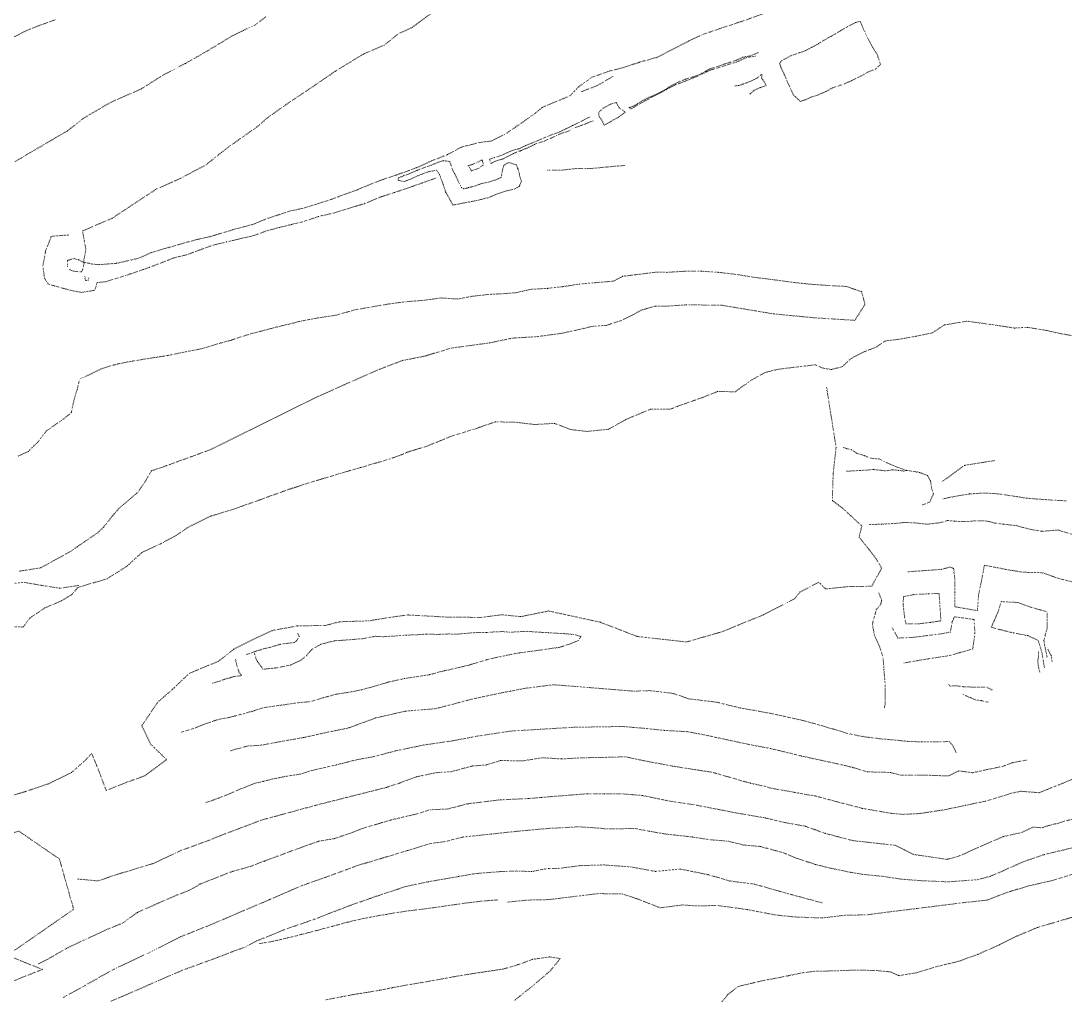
# Model space of a CAD drawing. Extents: x 682410 to 689460, y 7661803 to 7669124.
# Drawn here: x 685901.6 to 686228.9, y 7667440.4 to 7667746.3 of the extents above; entities that cross this region are included whole.
import ezdxf

# ---------------------------------------------------------------- set-up
doc = ezdxf.new("R2010")
doc.units = 0
doc.header["$MEASUREMENT"] = 0
doc.linetypes.add('DOT', pattern=[0.25, 0, -0.25])
doc.layers.add('02 TOE_Line', color=1, linetype='DOT', lineweight=20)

msp = doc.modelspace()

# ---------------------------------------------------------------- linework, layer by layer
at = {"layer": '02 TOE_Line'}
for points in [[(685898.63, 7667701.53, 4227.04), (685902.47, 7667703.79, 4227.18), (685906.32, 7667706.05, 4227.61), (685911.25, 7667708.94, 4228.65), (685916.18, 7667711.83, 4228.33), (685921.42, 7667715.91, 4229.22), (685925.5, 7667718.29, 4229.82), (685929.58, 7667720.68, 4230.02), (685934.5, 7667722.85, 4230.6), (685939.42, 7667725.03, 4230.72), (685942.95, 7667727.27, 4231.39), (685946.47, 7667729.5, 4231.35), (685953.21, 7667732.95, 4231.36), (685956.74, 7667734.98, 4231.92), (685960.27, 7667737.01, 4232.11), (685964.05, 7667739.3, 4232.42), (685967.83, 7667741.59, 4232.71), (685971.51, 7667743.36, 4233.02), (685975.19, 7667745.12, 4233.25), (685978.48, 7667747.65, 4233.94)], [(686029.93, 7667748.44, 4235.53), (686024.24, 7667744.22, 4234.87), (686019.87, 7667742.24, 4234.81), (686015.51, 7667738.69, 4234.05), (686008.95, 7667735.89, 4233.63), (686000.21, 7667730.57, 4233.13), (685993.73, 7667726.11, 4232.59), (685985.62, 7667720.69, 4231.4), (685979.12, 7667716.1, 4230.6), (685975.37, 7667712.89, 4230.29), (685966.49, 7667706.66, 4229.22), (685959.6, 7667701.17, 4228.77), (685951.39, 7667696.81, 4227.97), (685944.2, 7667693.67, 4226.81), (685937.33, 7667689.17, 4226.02), (685930.18, 7667684.42, 4224.82), (685920.9, 7667680.46, 4225.45), (685921.96, 7667674.6, 4222.67), (685921.21, 7667670.77, 4222.28), (685923.81, 7667670.08, 4222.08), (685925.91, 7667669.88, 4222.24), (685931.59, 7667670.31, 4221.52), (685938.51, 7667671.9, 4221.22), (685942.58, 7667673.73, 4220.96), (685950.88, 7667676.15, 4220.05), (685957.33, 7667677.91, 4219.59), (685960.82, 7667678.66, 4219.38), (685967.87, 7667680.8, 4218.33), (685974.07, 7667682.44, 4217.73), (685979.14, 7667684.45, 4217.4), (685985.78, 7667686.64, 4216.85), (685990.47, 7667687.67, 4216.44), (685997.51, 7667689.86, 4215.83), (686007.09, 7667693.39, 4214.99), (686013.57, 7667696.06, 4214.72), (686020.37, 7667698.37, 4214.15), (686025.66, 7667700.29, 4213.86), (686030.3, 7667702.4, 4213.83), (686035.3, 7667704.37, 4213.86), (686039.68, 7667706.73, 4213.34), (686045.28, 7667708.16, 4213.02), (686049.09, 7667708.64, 4212.92), (686053.89, 7667711.12, 4212.31), (686058.04, 7667713.97, 4212.25), (686062.77, 7667717.32, 4212.49), (686065, 7667719.18, 4212.83), (686073.67, 7667722.79, 4213.06), (686076.54, 7667725.73, 4213.78), (686080.54, 7667728.62, 4213.64), (686086.17, 7667730.58, 4212.76), (686089.73, 7667731.46, 4212.65), (686095.51, 7667733.33, 4211.94), (686100.97, 7667734.85, 4211.68), (686106.27, 7667737.54, 4211.64), (686110.84, 7667739.95, 4212.33), (686115.54, 7667742.09, 4212.19), (686121.24, 7667744.08, 4212.47), (686127.57, 7667746.13, 4211.96), (686135.27, 7667748.88, 4212.38)], [(685899.29, 7667741.13, 4249.6), (685902.92, 7667743.06, 4249.59), (685906.23, 7667744.41, 4249.65), (685909.53, 7667745.63, 4249.65), (685912.57, 7667746.69, 4249.56)], [(686132.7, 7667736.33, 4210.15), (686130.34, 7667735.36, 4210.21), (686127.9, 7667734.87, 4210.16), (686125.91, 7667733.97, 4210.09), (686117.53, 7667731.24, 4210.43), (686114.58, 7667729.58, 4210.36), (686112.33, 7667728.72, 4210.37), (686109.88, 7667728.06, 4210.3), (686107.71, 7667727.12, 4210.24), (686105.11, 7667725.77, 4210.24), (686103.05, 7667724.43, 4210.36), (686100.84, 7667723.36, 4210.39), (686098.52, 7667722.33, 4210.42), (686096.55, 7667721.34, 4210.31), (686094.82, 7667720.3, 4210.3), (686093.01, 7667719.32, 4210.38), (686092.17, 7667719.18, 4210.24), (686092.89, 7667718.74, 4210.39), (686094.22, 7667719.54, 4210.3), (686097.16, 7667721.18, 4210.31), (686099.45, 7667722.46, 4210.42), (686102.54, 7667724, 4210.35), (686104.79, 7667725.3, 4210.34), (686106.92, 7667726.32, 4210.28), (686109.16, 7667727.16, 4210.15), (686112.2, 7667728.36, 4210.34), (686114.46, 7667729.27, 4210.43), (686116.48, 7667730.33, 4210.48), (686117.69, 7667730.87, 4210.62), (686124.77, 7667733.02, 4210.4), (686126.59, 7667733.7, 4210.15), (686128.95, 7667734.77, 4210.33), (686131.9, 7667735.24, 4210.11)], [(686087.38, 7667729, 4212.35), (686082.25, 7667726, 4212.39), (686077.06, 7667724, 4212.65)], [(686125.33, 7667725.93, 4211.2), (686126.6, 7667726.02, 4210.9), (686128.14, 7667726.56, 4210.7), (686130.19, 7667727.29, 4210.46), (686132.52, 7667728.48, 4210.37), (686133.86, 7667729.62, 4210.26), (686133.77, 7667728.33, 4210.17), (686134.61, 7667727.15, 4210.35), (686135.15, 7667725.97, 4210.44), (686133.3, 7667725.37, 4210.32), (686131.43, 7667724.56, 4210.54), (686130.03, 7667723.29, 4210.65)], [(686080.92, 7667714.97, 4210.31), (686078.42, 7667713.96, 4210.29), (686075.27, 7667712.76, 4210.09), (686073.24, 7667711.76, 4210.39), (686070.79, 7667710.93, 4210.54), (686067.65, 7667709.49, 4210.87), (686065.66, 7667708.64, 4210.76), (686062.54, 7667707.58, 4210.83), (686060.2, 7667706.4, 4211.19), (686058.05, 7667705.54, 4211.24), (686055.98, 7667704.71, 4211.29), (686054.18, 7667703.81, 4211.33), (686052.69, 7667703.01, 4211.27), (686050.78, 7667702.46, 4211.37), (686048.95, 7667701.64, 4211.63), (686048.46, 7667702.9, 4211.74), (686050.08, 7667703.44, 4211.5), (686052.19, 7667704.16, 4211.48), (686055.33, 7667705.51, 4211.04), (686057.74, 7667706.26, 4211.06), (686059.83, 7667707.2, 4211.02), (686063.1, 7667708.57, 4210.91), (686066.07, 7667709.82, 4210.65), (686068.37, 7667710.79, 4210.66), (686070.46, 7667711.44, 4210.58), (686072.53, 7667712.5, 4210.46), (686074.64, 7667713.54, 4210.3), (686077.31, 7667714.85, 4209.97), (686079.87, 7667716.16, 4210.18)], [(686090.88, 7667701, 4210.29), (686085.38, 7667700.5, 4210.22), (686080.19, 7667700, 4210.22), (686075.5, 7667700, 4210.29), (686071, 7667699.5, 4210.43), (686066.62, 7667699.5, 4210.72)], [(686031.56, 7667697, 4213.2), (686027.38, 7667695.5, 4213.51), (686023.12, 7667694, 4213.83), (686018.69, 7667692.5, 4214.07), (686014.06, 7667691, 4214.3), (686009.25, 7667689, 4214.66), (686004.25, 7667687.5, 4215.13), (685999.44, 7667686, 4215.59), (685994.88, 7667685, 4216.17), (685990.56, 7667683.5, 4216.61), (685986.44, 7667682.5, 4217.05), (685982.5, 7667681.5, 4217.44), (685978.62, 7667680.5, 4217.75), (685974.56, 7667679, 4217.99), (685970.25, 7667678, 4218.4), (685966, 7667677, 4218.68), (685961.81, 7667676, 4219.06), (685957.69, 7667674.5, 4219.43), (685953.56, 7667673, 4219.75), (685949.56, 7667672, 4220.07), (685945.62, 7667670.5, 4220.53), (685941.81, 7667669, 4220.89), (685934.44, 7667666.5, 4221.56), (685927.94, 7667664.5, 4221.9), (685925.52, 7667664.29, 4221.99), (685924.78, 7667661.86, 4221.69), (685920.6, 7667661.19, 4221.91), (685916.98, 7667661.88, 4222.05), (685910.21, 7667663.77, 4222.52), (685908.97, 7667665.69, 4222.74), (685908.47, 7667669.48, 4223.07), (685909.29, 7667673.87, 4223.68), (685909.21, 7667673.92, 4223.7), (685911.12, 7667678.75, 4224.34), (685913.61, 7667678.98, 4224.51), (685916.55, 7667679.19, 4224.63)], [(685916.74, 7667668.36, 4220.22), (685917.95, 7667667.85, 4220.15), (685920.62, 7667667.64, 4220.18), (685921.03, 7667668.5, 4220.51), (685921.41, 7667670.49, 4220.38), (685919.61, 7667671.46, 4220.31), (685918.02, 7667671.8, 4220.43), (685916.17, 7667671.21, 4220.58), (685916.23, 7667669.35, 4220.4)], [(685900.71, 7667609.9, 4222.79), (685903.93, 7667611.39, 4222.72), (685907.08, 7667614.49, 4222.3), (685909.59, 7667617.82, 4222.27), (685915.1, 7667621.64, 4222.26), (685917.38, 7667623.53, 4222.13), (685918.44, 7667628.38, 4222.08), (685919.29, 7667630.92, 4222.23), (685920.01, 7667633.99, 4222.03), (685923.82, 7667635.81, 4221.9), (685927.35, 7667637.47, 4221.6), (685931.95, 7667638.78, 4221.32), (685936.53, 7667639.65, 4221.1), (685942.12, 7667640.58, 4220.84), (685947.55, 7667641.4, 4220.37), (685953.07, 7667642.54, 4220.09), (685958.51, 7667643.6, 4219.78), (685963.14, 7667645.04, 4219.46), (685967.58, 7667646.25, 4219), (685972.52, 7667647.92, 4218.7), (685978.1, 7667649.39, 4218.25), (685983.86, 7667650.85, 4217.66), (685989.34, 7667652.19, 4217.16), (685995, 7667653.26, 4216.78), (686000.48, 7667654.08, 4216.08), (686006.19, 7667655.71, 4215.59), (686011.33, 7667656.61, 4215.17), (686016.78, 7667657.56, 4214.73), (686022.28, 7667658.28, 4214.5), (686028.04, 7667658.73, 4213.96), (686033.28, 7667659.46, 4213.52), (686038.49, 7667659.12, 4213.36), (686043.01, 7667659.97, 4212.73), (686048.07, 7667660.55, 4212.25), (686053.11, 7667660.81, 4212.19), (686056.86, 7667661.12, 4212.12), (686061.29, 7667662.14, 4212.23), (686066.64, 7667662.47, 4212.12), (686071.36, 7667662.98, 4212.02), (686076.7, 7667663.81, 4211.76), (686082.63, 7667664.33, 4211.7), (686087.25, 7667664.7, 4211.59), (686090.19, 7667666.25, 4211.67), (686094.22, 7667666.72, 4211.77), (686100.44, 7667667.51, 4211.63), (686104.06, 7667667.48, 4211.64), (686109.56, 7667667.81, 4211.61), (686114.9, 7667667.84, 4211.63), (686120.39, 7667667.47, 4211.65), (686125.74, 7667666.84, 4211.75), (686131.37, 7667665.93, 4211.8), (686137.04, 7667665.23, 4211.8), (686143.93, 7667664.31, 4211.65), (686148.94, 7667663.77, 4211.82), (686154.12, 7667663.4, 4211.93), (686160.26, 7667663.06, 4211.71), (686165.11, 7667661.43, 4211.63), (686166.17, 7667657.47, 4211.36), (686162.99, 7667652.44, 4210.79), (686150.12, 7667653.25, 4210.62), (686137.36, 7667654.49, 4210.69), (686121.19, 7667657.18, 4210.66), (686110.26, 7667657.3, 4210.45), (686103.4, 7667656.85, 4210.31), (686100.37, 7667656.91, 4210.23), (686096, 7667655.61, 4210.03), (686093.68, 7667654.29, 4209.92), (686089.51, 7667652.28, 4209.68), (686085.06, 7667650.86, 4209.43), (686080.53, 7667650.53, 4209.61), (686076.8, 7667649.62, 4209.64), (686071.13, 7667648.38, 4209.35), (686063.36, 7667647.33, 4209.24), (686055.53, 7667646.86, 4209.16), (686048.42, 7667645.36, 4209.03), (686036.4, 7667643.73, 4208.82), (686028.17, 7667641.23, 4208.59), (686021.14, 7667639.83, 4208.4), (686013.36, 7667636.87, 4208.13), (685994.98, 7667628.7, 4207.31), (685973.45, 7667618.07, 4206.18), (685960.95, 7667611.89, 4205.48), (685947.3, 7667606.92, 4204.98), (685942.49, 7667605.28, 4204.89), (685940.63, 7667602.04, 4204.92), (685938.31, 7667598.62, 4204.75), (685935.59, 7667596.27, 4204.69), (685932.42, 7667593.6, 4204.6), (685930.41, 7667591.3, 4204.53), (685927.43, 7667587.58, 4204.34), (685925.65, 7667585.85, 4204.19), (685921.47, 7667583.05, 4203.9), (685917.13, 7667580.02, 4203.64), (685911.93, 7667577.14, 4203.38), (685907.72, 7667574.86, 4203.21), (685900.91, 7667573.8, 4203.13)], [(685921.6, 7667666.13, 4222.07), (685921.84, 7667664.96, 4222.31), (685922.64, 7667664.98, 4222.2), (685922.87, 7667665.78, 4222.15)], [(686232.12, 7667647.5, 4208.89), (686227.5, 7667648.25, 4209.2), (686223.16, 7667649.25, 4209.6), (686217.06, 7667650.25, 4209.89), (686213.04, 7667650.02, 4209.61), (686206.46, 7667651.04, 4209.89), (686198.09, 7667652.18, 4210.58), (686191.12, 7667651, 4211.72), (686187.25, 7667648.5, 4211.88), (686182.31, 7667647.5, 4213.12), (686176.81, 7667646.5, 4212.51), (686172.56, 7667646, 4211.23), (686169.62, 7667644, 4212.27), (686165.69, 7667642.5, 4212.28), (686161.81, 7667640.5, 4212.04), (686159.12, 7667638, 4212.45), (686155.69, 7667637, 4212.3), (686152.94, 7667637.5, 4212.27), (686150.56, 7667638.5, 4211.09), (686144.25, 7667637.77, 4211.06), (686138.68, 7667637.07, 4210.61), (686134.66, 7667636.02, 4210.6), (686130.41, 7667633.6, 4210.71), (686125.43, 7667630.05, 4210.59), (686119.96, 7667630.15, 4210.53), (686115.05, 7667628.2, 4210.44), (686107.25, 7667625.45, 4209.8), (686105.31, 7667624.62, 4210.13), (686098.91, 7667624.6, 4209.93), (686091.05, 7667621.29, 4209.74), (686085.81, 7667618.32, 4209.55), (686079.01, 7667617.62, 4209.5), (686073.97, 7667618.21, 4209.42), (686068.82, 7667620.15, 4209.38), (686062.7, 7667619.79, 4209.02), (686056.8, 7667620.49, 4208.73), (686050.32, 7667620.64, 4208.57), (686043.65, 7667618.33, 4208.36), (686036.67, 7667616.19, 4208.09), (686028.96, 7667613.06, 4207.94), (686022.45, 7667611.03, 4207.62), (686021.98, 7667610.71, 4207.65), (686016.99, 7667608.94, 4207.38), (686008.06, 7667606.31, 4206.98), (686001.61, 7667604.45, 4207.06), (685994.31, 7667602.25, 4206.68), (685985.55, 7667599.47, 4206.34), (685976.4, 7667596.16, 4205.93), (685969.25, 7667593.62, 4205.86), (685960.88, 7667591.02, 4205.53), (685954.28, 7667587.78, 4205.31), (685950.32, 7667585.1, 4205.23), (685945.19, 7667582.29, 4204.95), (685939.5, 7667579.68, 4204.85), (685934.81, 7667575.37, 4204.67), (685928.57, 7667571.44, 4204.34), (685919.44, 7667568.75, 4202.4), (685917.54, 7667566.46, 4202.28), (685914.32, 7667564.58, 4201.99), (685909.11, 7667562.32, 4201.54), (685904.3, 7667559.09, 4201.56), (685902.32, 7667556.33, 4201.3), (685898.23, 7667556.43, 4201.17)], [(686154.14, 7667631.38, 4212.64), (686157.11, 7667612.61, 4200.93), (686156.21, 7667604.48, 4191.89), (686155.98, 7667598.2, 4191.35), (686155.96, 7667595.98, 4188.91), (686159.19, 7667593.53, 4186.15), (686162.48, 7667590.49, 4182.93), (686165.19, 7667587.97, 4180.81), (686164.33, 7667584.5, 4180.43), (686167.51, 7667580.56, 4177.39), (686169.96, 7667577.31, 4175.14), (686171.39, 7667574.75, 4174.09), (686168.27, 7667569.1, 4170.52), (686161.17, 7667569.03, 4170.89), (686153.79, 7667568.26, 4170.83), (686151.72, 7667570.37, 4172.53), (686145.83, 7667567.31, 4172.41), (686144.1, 7667565.2, 4172.39), (686134.36, 7667560.18, 4172.19), (686121.36, 7667554.86, 4171.95), (686110.22, 7667551.65, 4171.75), (686094.78, 7667553.39, 4175.71), (686083.26, 7667557.82, 4171.9), (686067.02, 7667561.36, 4173.09), (686058.23, 7667559.59, 4173), (686052.33, 7667560.19, 4173.82), (686045.74, 7667559.33, 4174.82), (686040.19, 7667559.4, 4175.64), (686034.64, 7667559.46, 4176.47), (686032.59, 7667559.59, 4176.95), (686022.99, 7667560.11, 4179.11), (686019.07, 7667559.63, 4179.41), (686010.39, 7667558.26, 4180.02), (686001.45, 7667557.98, 4180.89), (685997.12, 7667556.85, 4181.12), (685988.19, 7667556.67, 4182.19), (685980.37, 7667555.23, 4183.14), (685975, 7667552.75, 4182.62), (685968.46, 7667549.48, 4181.95), (685963.44, 7667545.56, 4181.35), (685954.4, 7667541.84, 4180.41), (685948.89, 7667536.6, 4179.67), (685944.48, 7667532.79, 4179.06), (685939.48, 7667525.36, 4177.17), (685942.25, 7667519.65, 4172.56), (685947.25, 7667514.78, 4167.58), (685940.42, 7667509.7, 4166.43), (685934.73, 7667507.68, 4166.6), (685928.32, 7667505.1, 4166.73), (685926.03, 7667511.19, 4171.27), (685923.78, 7667516.73, 4175.76), (685921.72, 7667514.52, 4175.18), (685917.45, 7667510.74, 4174.72), (685910.11, 7667507.17, 4174.75), (685902.94, 7667504.75, 4174.79), (685899.33, 7667503.65, 4175.15)], [(686159.29, 7667612.59, 4201.12), (686160.45, 7667612.22, 4200.83), (686161.93, 7667611.89, 4199.83), (686163.51, 7667610.82, 4198.47), (686165.94, 7667610.07, 4196.93), (686167.82, 7667609.24, 4195.54), (686170.58, 7667608.99, 4194.42), (686172.78, 7667607.87, 4192.96), (686176.4, 7667606.39, 4192.14), (686179.28, 7667605.4, 4191.57), (686181.75, 7667605.05, 4190.3), (686183.32, 7667604.75, 4189.43), (686185.79, 7667603.83, 4187.54), (686186.75, 7667602.01, 4186.85), (686187.02, 7667599.97, 4185.63), (686187.64, 7667598.07, 4184.73), (686186.46, 7667595.49, 4184.2), (686185.19, 7667594.95, 4184.15), (686183.95, 7667594.57, 4184.15)], [(686190.5, 7667602, 4185.6), (686197.38, 7667607, 4186.47), (686206.81, 7667608.5, 4186.58)], [(686179.28, 7667605.4, 4191.57), (686178.3, 7667605.22, 4191.42), (686176.65, 7667605.43, 4191.63), (686174.82, 7667605.62, 4191.79), (686172.73, 7667605.28, 4191.65), (686170.67, 7667605.5, 4191.95), (686168.74, 7667605.7, 4192.05), (686166.65, 7667605.5, 4191.97), (686164.76, 7667605.41, 4192.05), (686161.14, 7667605.19, 4191.71), (686160.21, 7667605.15, 4191.94)], [(686229.26, 7667595.88, 4183.67), (686225.06, 7667596.1, 4183.73), (686220.73, 7667596.39, 4183.86), (686216.64, 7667596.74, 4184.01), (686211.96, 7667597.48, 4184.01), (686207.5, 7667598.11, 4184.11), (686203.18, 7667598.33, 4184.11), (686198.92, 7667598.02, 4184.1), (686194.82, 7667597.37, 4184.2), (686190.56, 7667596.51, 4184.17)], [(686167.59, 7667588.45, 4180.73), (686171.32, 7667588.56, 4180.84), (686175.81, 7667588.79, 4180.9), (686178.8, 7667589.13, 4181.07), (686182.21, 7667588.93, 4181.15), (686185.71, 7667588.54, 4181.02), (686189.94, 7667589.07, 4181.3), (686192.05, 7667589.72, 4179.91), (686194.19, 7667589.49, 4180.06), (686197.71, 7667589.36, 4180), (686201.25, 7667589.65, 4179.86), (686204.43, 7667589.54, 4179.56), (686206.72, 7667588.94, 4179.56), (686209.69, 7667588.54, 4179.56), (686213.52, 7667588.11, 4179.56), (686217.96, 7667586.96, 4179.57), (686221.56, 7667586.32, 4179.57), (686226.8, 7667586.74, 4179.58), (686231.98, 7667585.03, 4179.58)], [(686232.15, 7667570.24, 4170.46), (686227.02, 7667571.51, 4170.55), (686221.73, 7667573.35, 4170.24), (686215.83, 7667573.5, 4170.26), (686211, 7667574.26, 4170.28), (686203.58, 7667575.7, 4170.93), (686202.79, 7667571.33, 4170.45), (686201.8, 7667566.58, 4170.32), (686201.41, 7667561.47, 4170.13), (686194.28, 7667562.7, 4169.98), (686194.32, 7667567.14, 4170.13), (686194.3, 7667571.47, 4170.39), (686193.95, 7667574.72, 4170.71), (686192.77, 7667575.1, 4170.75), (686190.13, 7667574.41, 4170.34), (686179.4, 7667573.62, 4170.42)], [(685897.23, 7667569.82, 4202.06), (685902.65, 7667570.32, 4202), (685908.01, 7667569.39, 4202.26), (685913.78, 7667568.49, 4202.24), (685919.82, 7667569.39, 4202.72)], [(686172.27, 7667531.01, 4169.97), (686172.51, 7667532.43, 4170.02), (686172.53, 7667535.35, 4169.98), (686172.49, 7667538.48, 4169.99), (686172.34, 7667540, 4169.99), (686172.11, 7667543.05, 4170.03), (686171.86, 7667546.61, 4170.2), (686170.78, 7667550.13, 4170.28), (686169.11, 7667553.78, 4170.44), (686168.48, 7667557.19, 4170.48), (686169.71, 7667561.74, 4170.52), (686171.08, 7667563.46, 4170.6), (686171.43, 7667564.69, 4170.68), (686170.47, 7667567.01, 4170.52)], [(686223.23, 7667546.87, 4167.22), (686222.23, 7667552.09, 4167.83), (686223.29, 7667556.04, 4167.74), (686223.32, 7667561.1, 4167.59), (686218.27, 7667562.49, 4167.49), (686214.11, 7667564.03, 4167.54), (686208.91, 7667564.29, 4167.71), (686207.81, 7667561.02, 4167.72), (686206.66, 7667558.28, 4167.74), (686205.76, 7667556.27, 4168.06), (686208.84, 7667555.41, 4167.98), (686212.85, 7667554.47, 4167.95), (686217.21, 7667553.63, 4167.87), (686220.47, 7667552.17, 4167.94), (686221.62, 7667548.49, 4167.57), (686222.45, 7667543.31, 4167)], [(686174.68, 7667556.09, 4170.31), (686176.51, 7667552.86, 4170.32), (686181.62, 7667553.12, 4170.3), (686186.31, 7667553.73, 4170.26), (686190.1, 7667554.19, 4170.18), (686192.93, 7667554.77, 4170.1), (686193.54, 7667558.07, 4170.05), (686194.19, 7667559.54, 4170.06), (686200.37, 7667558.71, 4170.45), (686200.64, 7667554.28, 4170.12), (686199.94, 7667549.47, 4170.18), (686192.74, 7667547.41, 4170.08), (686186.08, 7667546.38, 4170.17), (686178.23, 7667545.05, 4170.23)], [(685974.85, 7667548.03, 4182.18), (685975.23, 7667546.6, 4182.02), (685975.78, 7667545.46, 4182.17), (685977.02, 7667543.83, 4182.05), (685977.46, 7667543.11, 4182.01), (685981.46, 7667543.5, 4182.09), (685983.79, 7667543.96, 4181.93), (685986.09, 7667544.41, 4181.81), (685989.09, 7667545.77, 4181.77), (685991.07, 7667547.29, 4181.47), (685992.66, 7667549.23, 4181.23), (685995.62, 7667550.97, 4180.96), (685998.09, 7667551.56, 4180.89), (685999.95, 7667552.05, 4180.65), (686002.95, 7667552.21, 4180.26), (686006.48, 7667552.5, 4179.82), (686008.91, 7667552.69, 4179.49), (686012.59, 7667553.43, 4179.22), (686015.18, 7667553.3, 4178.96), (686018.85, 7667553.52, 4178.5), (686022.58, 7667553.81, 4178.13), (686025.13, 7667553.87, 4177.63), (686028.82, 7667554.13, 4177.35), (686032.09, 7667554.01, 4176.83), (686035.63, 7667554.16, 4176.25), (686038.29, 7667554.1, 4175.9), (686041.82, 7667554.41, 4175.43), (686044.28, 7667554.59, 4175.05), (686047.62, 7667554.63, 4174.55), (686050.06, 7667554.8, 4174.22), (686052.51, 7667554.92, 4173.8), (686054.9, 7667554.71, 4173.28), (686058.42, 7667554.9, 4172.83), (686060.9, 7667554.98, 4172.49), (686063.34, 7667554.74, 4172.12), (686067.01, 7667554.56, 4171.67), (686069.08, 7667554.4, 4171.13), (686072.57, 7667554.22, 4170.64), (686074.96, 7667553.98, 4170.46), (686077.11, 7667553.39, 4170.27), (686076.44, 7667552.14, 4170.29), (686073.13, 7667550.84, 4170.24), (686070.4, 7667549.97, 4170.14), (686064.28, 7667549.09, 4170.29), (686057.9, 7667548.25, 4170.3), (686053.17, 7667547.35, 4170.33), (686047.52, 7667546.08, 4170.41), (686041.77, 7667544.32, 4170.54), (686035.81, 7667542.92, 4170.41), (686034.27, 7667542.64, 4170.4), (686029.69, 7667541.39, 4170.41), (686021.78, 7667540.18, 4170.43), (686016.95, 7667539.11, 4170.43), (686012.51, 7667537.8, 4170.43), (686008.2, 7667536.61, 4170.44), (686003.77, 7667535.77, 4170.43), (686000.73, 7667535.35, 4170.51), (685996.54, 7667534.22, 4170.48), (685992.2, 7667532.94, 4170.36), (685988.37, 7667532.59, 4170.17), (685977.89, 7667531.1, 4170.39), (685974.73, 7667530.11, 4170.34), (685971.33, 7667529.15, 4170.42), (685967.01, 7667528.04, 4170.33), (685963.37, 7667527.33, 4170.24), (685959.87, 7667526.16, 4170.08), (685955.69, 7667524.56, 4170.2), (685951.84, 7667523.34, 4170.01)], [(685988.38, 7667554.4, 4181.96), (685988.81, 7667553.39, 4181.76), (685987.97, 7667551.96, 4181.7), (685987.24, 7667551.47, 4182.03), (685985.51, 7667551.27, 4182.09), (685982.86, 7667550.93, 4182.42), (685980.07, 7667550.07, 4182.2), (685977.57, 7667549.48, 4182.21), (685975.26, 7667548.74, 4182.26), (685972.1, 7667547.66, 4182.18)], [(686220.52, 7667548.58, 4168.57), (686220.53, 7667546.91, 4168.65), (686220.32, 7667545.65, 4168.44), (686220.52, 7667543.98, 4168.44), (686220.96, 7667542.17, 4168.3)], [(686223.51, 7667549.35, 4168.55), (686224.51, 7667547.36, 4168.72), (686224.87, 7667545.33, 4168.31)], [(685968.86, 7667546.26, 4181.7), (685969.24, 7667544.25, 4181.72), (685969.94, 7667542.28, 4181.74), (685970.8, 7667541.11, 4181.95), (685970.14, 7667541.06, 4181.62), (685968.27, 7667540.79, 4181.53), (685965.51, 7667539.95, 4181.25), (685963.45, 7667539.28, 4180.94), (685961.64, 7667538.68, 4180.74)], [(686194.78, 7667517.02, 4159.83), (686193.67, 7667519.26, 4159.8), (686192.51, 7667520.43, 4159.78), (686188.19, 7667520.35, 4159.77), (686183.74, 7667520.34, 4159.75), (686179.45, 7667520.51, 4159.79), (686175.27, 7667520.93, 4159.86), (686171.18, 7667521.28, 4159.98), (686165.95, 7667521.93, 4160.1), (686161.15, 7667522.87, 4160.18), (686156.52, 7667524.26, 4160.21), (686152.03, 7667525.59, 4160.3), (686147.28, 7667526.89, 4160.26), (686142.3, 7667528.03, 4160.17), (686137.24, 7667529.15, 4160.17), (686132.13, 7667530.09, 4160.1), (686127.15, 7667530.95, 4159.99), (686119.77, 7667532.77, 4160.3), (686115.37, 7667533.3, 4160.26), (686110.97, 7667533.83, 4160.21), (686105.98, 7667535.54, 4160.35), (686098.72, 7667536.41, 4160.63), (686093.79, 7667536.22, 4160.54), (686087.48, 7667536.73, 4160.55), (686081.16, 7667537.24, 4160.55), (686074.85, 7667537.75, 4160.55), (686068.53, 7667538.25, 4160.56), (686063.98, 7667537.67, 4160.54), (686059.42, 7667537.09, 4160.51), (686055.05, 7667536.24, 4160.5), (686050.69, 7667535.4, 4160.48), (686042.92, 7667533.72, 4160.39), (686037.18, 7667532.21, 4160.38), (686031.43, 7667530.71, 4160.36), (686026.79, 7667530.35, 4160.33), (686022.16, 7667529.98, 4160.29), (686012.76, 7667527.83, 4160.11), (686004.3, 7667524.71, 4160.25), (685997.74, 7667523.37, 4160.24), (685990.09, 7667521.68, 4160.23), (685982.76, 7667520.4, 4160.23), (685976.9, 7667519.3, 4160.22), (685972.68, 7667519.04, 4160.65), (685966.96, 7667517.5, 4160.39)], [(686192.41, 7667538.32, 4169.66), (686192.76, 7667537.83, 4169.71), (686194.73, 7667537.92, 4169.44), (686195.92, 7667537.76, 4169.32), (686197.12, 7667537.6, 4169.24), (686199.44, 7667537.53, 4169.08), (686201.52, 7667537.45, 4168.93), (686202.6, 7667537.49, 4168.78), (686204.39, 7667537.49, 4168.7), (686206.13, 7667536.53, 4168.45)], [(686204.81, 7667532.76, 4166.7), (686202.69, 7667533.25, 4167.19), (686200.94, 7667533.48, 4167.62), (686199.08, 7667534.27, 4168.21), (686198.05, 7667534.68, 4168.49), (686197.1, 7667535.1, 4168.83), (686196.39, 7667535.43, 4169.07)], [(685959.53, 7667501.31, 4150.36), (685963.32, 7667502.62, 4150.37), (685966.88, 7667504.06, 4150.39), (685970.9, 7667505.78, 4150.43), (685974.79, 7667507.3, 4150.45), (685977.75, 7667508.03, 4150.41), (685980.14, 7667508.62, 4150.39), (685985.07, 7667509.62, 4150.24), (685989.38, 7667510.28, 4150.19), (685992.21, 7667511.24, 4150.21), (686000.55, 7667513.16, 4150.04), (686006.96, 7667514.77, 4150.22), (686012.12, 7667515.69, 4150.17), (686018.99, 7667517.52, 4150.02), (686028.15, 7667519.41, 4150.32), (686036.74, 7667520.64, 4150.21), (686045.05, 7667522.22, 4150.34), (686055.24, 7667523.74, 4150.43), (686064.59, 7667524.3, 4150.13), (686075.05, 7667524.92, 4150.24), (686081.43, 7667525.02, 4150.09), (686090.13, 7667525.17, 4150.36), (686096.97, 7667524.59, 4150.09), (686103.35, 7667523.93, 4150.18), (686110.31, 7667523.55, 4150.08), (686115.9, 7667522.52, 4150.19), (686129.89, 7667519.51, 4150.08), (686136.57, 7667518.27, 4150.15), (686146.3, 7667515.9, 4150.41), (686154.82, 7667514.05, 4150.5), (686161.44, 7667512.57, 4150.71), (686167.02, 7667510.94, 4150.5), (686174.13, 7667510.77, 4150.46), (686177.23, 7667509.92, 4150.35), (686184.39, 7667509.95, 4150.13), (686192.21, 7667509.66, 4150.07), (686195.61, 7667511.27, 4151.25), (686199.88, 7667510.65, 4151.15), (686204.24, 7667511.63, 4151.49), (686209.16, 7667512.62, 4151.57), (686212.53, 7667513.85, 4151.46), (686216.96, 7667514.67, 4151.33)], [(686232.62, 7667509.2, 4140.9), (686225.75, 7667506.41, 4141.28), (686220.78, 7667504.42, 4141.3), (686214.97, 7667504.86, 4141.54), (686212.2, 7667504.27, 4141.44), (686208.09, 7667503.02, 4141.33), (686203.99, 7667501.77, 4141.22), (686197.52, 7667500.42, 4141.16), (686191.05, 7667499.06, 4141.1), (686183.34, 7667497.88, 4140.63), (686178, 7667497.62, 4140.57), (686174.14, 7667497.98, 4140.24), (686165.43, 7667499.5, 4140.44), (686156.62, 7667501.77, 4140.43), (686150.64, 7667503.38, 4140.79), (686147.98, 7667503.82, 4140.51), (686144.01, 7667504.54, 4140.31), (686137.03, 7667505.77, 4140.64), (686134.54, 7667506.47, 4140.18), (686130.29, 7667507.37, 4140.14), (686125.49, 7667508.76, 4140.09), (686118.14, 7667510.84, 4140.02), (686112.2, 7667511.73, 4139.97), (686105.87, 7667512.75, 4139.91), (686097.18, 7667514.37, 4139.83), (686090.99, 7667515.67, 4139.85), (686084, 7667515.47, 4140.02), (686077.43, 7667515.35, 4140), (686071.05, 7667514.98, 4140.03), (686065.08, 7667515.38, 4140.04), (686058.64, 7667514.35, 4140.33), (686051.95, 7667514.51, 4140.35), (686047.53, 7667513.11, 4140.36), (686043.15, 7667512.79, 4140.58), (686036.44, 7667511, 4140.82), (686031.81, 7667510.7, 4140.85), (686025.58, 7667509.4, 4140.88), (686020.26, 7667507.44, 4140.82), (686016.09, 7667506.05, 4140.76), (686008.96, 7667504.25, 4140.83), (686001.83, 7667502.45, 4140.89), (685994.7, 7667500.65, 4140.95), (685988.71, 7667499.02, 4140.92), (685982.73, 7667497.39, 4140.89), (685976.75, 7667495.76, 4140.86), (685969.78, 7667493.1, 4140.66), (685962.82, 7667490.45, 4140.45), (685961.27, 7667489.75, 4140.68), (685951.68, 7667486.26, 4140.64), (685942.95, 7667482.19, 4140.6), (685931.77, 7667478.82, 4140.55), (685925.69, 7667476.75, 4140.52), (685919.4, 7667477.37, 4140.49)], [(686230.86, 7667496.05, 4129.68), (686226.12, 7667494.71, 4129.88), (686222.75, 7667493.82, 4130.08), (686221.65, 7667493.42, 4130.28), (686218.89, 7667493.64, 4131.11), (686215.17, 7667491.93, 4131.21), (686209.5, 7667490.65, 4131.63), (686200.18, 7667486.63, 4131.58), (686195.82, 7667484.61, 4131.56), (686191.95, 7667483.52, 4131.54), (686186.72, 7667484.28, 4131.55), (686181.49, 7667485.04, 4131.55), (686178.52, 7667486.5, 4131.35), (686175.54, 7667487.95, 4131.14), (686171.14, 7667488.43, 4131.04), (686166.73, 7667488.92, 4130.95), (686162.32, 7667489.4, 4130.86), (686158, 7667490.54, 4130.82), (686153.68, 7667491.68, 4130.78), (686150.57, 7667492.8, 4130.79), (686147.45, 7667493.92, 4130.8), (686144.02, 7667494.53, 4130.78), (686140.6, 7667495.14, 4130.76), (686135, 7667496.5, 4130.78), (686130.56, 7667497.25, 4130.77), (686126.13, 7667498.01, 4130.76), (686121.62, 7667498.89, 4130.79), (686117.11, 7667499.77, 4130.83), (686112.59, 7667500.65, 4130.86), (686108.73, 7667501.22, 4130.75), (686104.86, 7667501.79, 4130.64), (686100.65, 7667502.66, 4130.57), (686096.44, 7667503.54, 4130.51), (686093.22, 7667503.8, 4130.45), (686090, 7667504.06, 4130.39), (686084.55, 7667504.07, 4130.23), (686079.09, 7667504.08, 4130.08), (686073.89, 7667503.67, 4130.02), (686068.7, 7667503.26, 4129.95), (686064.69, 7667502.93, 4129.95), (686060.68, 7667502.59, 4129.94), (686056.23, 7667502.38, 4129.92), (686051.78, 7667502.17, 4129.9), (686046.78, 7667501.57, 4129.93), (686041.79, 7667500.97, 4129.96), (686036.01, 7667499.47, 4129.91), (686035, 7667499.29, 4130.15), (686029.82, 7667499.07, 4130.1), (686025.39, 7667497.7, 4130.05), (686017.42, 7667495.83, 4130.18), (686008.44, 7667493.14, 4130.26), (686004.94, 7667491.77, 4130.3), (685999.91, 7667490.04, 4130.35), (685994.85, 7667489.2, 4130.46), (685987.51, 7667486.55, 4130.65), (685977.8, 7667482.94, 4130.59), (685973.4, 7667481.26, 4130.63), (685967.79, 7667479.72, 4130.68), (685957.81, 7667475.81, 4130.65), (685954.51, 7667473.87, 4130.58), (685949.95, 7667472.11, 4130.5), (685944.64, 7667469.79, 4130.51), (685938.02, 7667466.85, 4130.52), (685933.49, 7667463.57, 4130.6), (685928.77, 7667461.64, 4130.66), (685920.83, 7667457.99, 4130.77), (685915.9, 7667455.63, 4130.83), (685911.13, 7667452.88, 4130.91), (685906.99, 7667450.74, 4130.46)], [(685877.99, 7667436.87, 4133.34), (685888.1, 7667440.93, 4131.29), (685898.2, 7667444.99, 4130.44), (685908.31, 7667449.05, 4130.28), (685902.82, 7667451.24, 4132.01), (685897.32, 7667453.43, 4140.02), (685904.25, 7667458.24, 4140.15), (685911.19, 7667463.06, 4140.21), (685918.12, 7667467.87, 4140.31), (685915.88, 7667475.77, 4140.47), (685913.65, 7667483.67, 4155.1), (685907.31, 7667488, 4166.15), (685900.98, 7667492.33, 4169.15), (685892.34, 7667490.31, 4168.41), (685883.7, 7667488.3, 4169.12), (685875.06, 7667486.28, 4170.35), (685866.42, 7667484.27, 4170.41), (685866.62, 7667492.67, 4173.84)], [(686231.81, 7667487.29, 4120.48), (686225.97, 7667485.9, 4120.51), (686222.31, 7667485.02, 4120.54), (686216.09, 7667482.9, 4120.68), (686209.47, 7667479.94, 4120.85), (686205.39, 7667478.18, 4120.83), (686201.28, 7667477.15, 4120.8), (686192.23, 7667476.47, 4120.73), (686183.65, 7667476.85, 4120.71), (686177.42, 7667477.34, 4120.72), (686171.2, 7667478.26, 4120.77), (686165.51, 7667478.83, 4120.64), (686161.5, 7667479.49, 4120.91), (686155.27, 7667480.78, 4120.85), (686150.69, 7667481.92, 4120.8), (686144.84, 7667483.84, 4120.87), (686140.57, 7667485.59, 4120.93), (686133.34, 7667487.57, 4121.04), (686128.15, 7667488.01, 4120.89), (686123.33, 7667489.21, 4120.73), (686117.72, 7667489.68, 4120.66), (686112.02, 7667490.54, 4120.58), (686103.35, 7667491.5, 4120.4), (686098.66, 7667492.32, 4120.65), (686094.09, 7667493.19, 4120.89), (686085.31, 7667493.06, 4120.5), (686081.14, 7667493.44, 4120.61), (686076.47, 7667493.73, 4120.72), (686066.69, 7667493.2, 4120.65), (686057.35, 7667492.35, 4120.3), (686049.14, 7667491.47, 4120.24), (686040.03, 7667490.49, 4120.24), (686034.47, 7667489.09, 4120.3), (686029.61, 7667488.43, 4120.22), (686022.76, 7667486.29, 4120.21), (686014.17, 7667483.7, 4120.23), (686006.9, 7667481.53, 4120.28), (685999.67, 7667478.84, 4120.36), (685989.71, 7667475.31, 4120.52), (685979.54, 7667470.92, 4120.44), (685960.59, 7667462.83, 4120.29), (685951.62, 7667459.27, 4120.43), (685941.74, 7667454.25, 4120.53), (685930.63, 7667449.05, 4120.54), (685921.14, 7667443.71, 4120.37), (685914.84, 7667440.23, 4120.32)], [(686152.76, 7667469.88, 4110.35), (686147.29, 7667471.36, 4110.34), (686141.82, 7667472.83, 4110.33), (686136.66, 7667474.3, 4110.37), (686131.51, 7667475.77, 4110.41), (686123.95, 7667476.72, 4110.08), (686117.04, 7667478.72, 4110.12), (686108.25, 7667480.5, 4110.27), (686100.5, 7667479.74, 4110.32), (686092.51, 7667481.19, 4110.33), (686084.16, 7667481.78, 4110.39), (686076.92, 7667481.55, 4110.48), (686069.6, 7667480.63, 4110.86), (686066.94, 7667480.71, 4110.58), (686061.6, 7667479.69, 4110.48), (686057.17, 7667479.88, 4110.38), (686052.02, 7667479.7, 4110.4), (686044.02, 7667479.07, 4110.3), (686038.8, 7667478.16, 4110.25), (686029.27, 7667476.51, 4110.32), (686022.27, 7667475.03, 4110.2), (686012.84, 7667471.91, 4110.33), (686004.3, 7667468.91, 4110.02), (685993.16, 7667464.6, 4109.88), (685984.68, 7667461.68, 4109.98), (685975.54, 7667457.97, 4110.41), (685971.93, 7667456.04, 4110.32), (685967.67, 7667454.52, 4110.78), (685963.25, 7667452.8, 4111.26), (685958.56, 7667451.08, 4111.66), (685953.68, 7667449.32, 4112.09), (685948.84, 7667447.34, 4112.61), (685944.04, 7667445.25, 4113.12), (685939.27, 7667443.14, 4113.62), (685934.5, 7667441.03, 4114.25), (685929.64, 7667439.03, 4114.71)], [(686231.34, 7667478.89, 4115.75), (686225.38, 7667477, 4115.05), (686217.23, 7667475.15, 4114.23), (686211.08, 7667473.29, 4113.78), (686204.39, 7667470.74, 4112.99), (686197.06, 7667469.96, 4112.25), (686182.27, 7667468.1, 4110.95), (686174.22, 7667467.12, 4109.91), (686166.59, 7667466.13, 4108.97), (686159.94, 7667466.02, 4108.26), (686152.78, 7667465.16, 4107.61), (686143.94, 7667465.48, 4106.71), (686137.74, 7667466.17, 4105.76), (686129.27, 7667467.8, 4104.95), (686120.13, 7667469.04, 4104.02), (686112.66, 7667468.97, 4103.01), (686109.03, 7667469.25, 4102.57), (686102.02, 7667468.34, 4101.99), (686094.97, 7667471.08, 4101.92), (686090.14, 7667472.67, 4101.94), (686082.57, 7667472.8, 4101.7), (686067.01, 7667470.91, 4102.61), (686060.56, 7667470.77, 4102.67), (686053.93, 7667470.11, 4103.13)], [(686051.04, 7667470.82, 4103.34), (686046.44, 7667470.47, 4103.73), (686041.72, 7667469.92, 4104.16), (686036.86, 7667469.24, 4104.6), (686031.97, 7667468.53, 4105.03), (686027.1, 7667467.87, 4105.4), (686022.27, 7667467.29, 4105.73), (686017.56, 7667466.54, 4106.08), (686013, 7667465.76, 4106.43), (686008.4, 7667464.89, 4106.82), (686003.84, 7667463.8, 4107.16), (685999.25, 7667462.55, 4107.61), (685994.47, 7667461.28, 4108.07), (685989.67, 7667460.03, 4108.56), (685985, 7667458.86, 4109.01), (685980.55, 7667457.85, 4109.49), (685976.21, 7667457.09, 4109.87)], [(686121.33, 7667438.89, 4103.45), (686123.21, 7667441.17, 4103.85), (686126.4, 7667443.68, 4104.32), (686131.33, 7667444.87, 4104.79), (686134.35, 7667445.55, 4105.29), (686138.94, 7667446.4, 4105.66), (686142.17, 7667447.06, 4106.18), (686145.98, 7667447.87, 4106.71), (686150.92, 7667448.51, 4107.06), (686154.98, 7667448.54, 4107.78), (686161.83, 7667448.77, 4108.47), (686166.02, 7667448.77, 4108.96), (686169.63, 7667448.69, 4109.38), (686174.04, 7667448.28, 4109.9), (686176.78, 7667447.07, 4110.16), (686182.57, 7667448.04, 4110.75), (686188.35, 7667449.85, 4111.19), (686195.71, 7667451.62, 4112), (686201.53, 7667453.75, 4112.58), (686208.33, 7667456.77, 4113.09), (686213.73, 7667459.47, 4113.71), (686220.23, 7667462.19, 4114.46), (686226.86, 7667464.12, 4114.96), (686231.86, 7667465.62, 4115.41)], [(685997.16, 7667439.5, 4108.64), (686002.09, 7667440.45, 4108.22), (686006.06, 7667441.21, 4107.81), (686010.06, 7667441.84, 4107.4), (686014.08, 7667442.51, 4107.06), (686018.02, 7667443.31, 4106.68), (686022.79, 7667444.18, 4106.21), (686027.6, 7667444.98, 4105.75), (686032.37, 7667445.84, 4105.23), (686037.06, 7667446.7, 4104.79), (686041.68, 7667447.49, 4104.39), (686046.18, 7667448.16, 4103.91), (686052.8, 7667449.16, 4102.86), (686057.37, 7667450.49, 4102.7), (686061.98, 7667452.2, 4102.24), (686067.26, 7667452.95, 4101.75), (686070.65, 7667452.43, 4101.25), (686067.46, 7667448.52, 4100.23), (686062.2, 7667444.04, 4100.12), (686056.18, 7667439.21, 4099.9)]]:
    msp.add_polyline3d(points, dxfattribs=at)
for points in [[(686164.66, 7667746.21, 4207.42), (686165.92, 7667743.22, 4207.29), (686167.06, 7667740.84, 4207.11), (686168.77, 7667737.72, 4206.95), (686170.02, 7667735.69, 4207.08), (686171.06, 7667732.64, 4207), (686169.42, 7667731.17, 4207.07), (686167.09, 7667730.23, 4207.1), (686163.97, 7667728.49, 4207.21), (686161.97, 7667727.54, 4207.23), (686158.72, 7667726.2, 4207.14), (686155.87, 7667725.23, 4206.86), (686153.9, 7667724.13, 4206.94), (686151.61, 7667723.16, 4207.01), (686149.53, 7667722.5, 4207.06), (686147.98, 7667721.73, 4207.02), (686145.89, 7667721.06, 4207.1), (686143.79, 7667723.04, 4207.25), (686142.56, 7667725.64, 4207.3), (686141.58, 7667727.76, 4207.37), (686140.84, 7667729.58, 4207.25), (686139.86, 7667731.56, 4207.23), (686139.4, 7667732.95, 4207.08), (686140.16, 7667733.9, 4206.99), (686143.3, 7667735.52, 4207.05), (686145.35, 7667736.19, 4207.04), (686147.57, 7667736.95, 4206.97), (686149.63, 7667738.07, 4206.97), (686151.6, 7667739.15, 4206.9), (686154.02, 7667740.66, 4207.1), (686155.7, 7667741.52, 4207.23), (686158.49, 7667743.21, 4207.23), (686160.64, 7667744.44, 4207.12), (686163.27, 7667745.8, 4207.34)], [(686091.02, 7667717.67, 4209.43), (686089.09, 7667719.08, 4209.39), (686088.16, 7667720.75, 4209.49), (686086.28, 7667720.11, 4209.36), (686084.07, 7667718.89, 4209.25), (686082.72, 7667717.68, 4209.21), (686082.8, 7667716.42, 4209.38), (686083.79, 7667714.93, 4209.37), (686084.39, 7667713.62, 4209.48), (686085.7, 7667714.29, 4209.3), (686086.54, 7667714.78, 4209.08), (686088.94, 7667716.14, 4209.3)], [(686053.6, 7667701.46, 4211.76), (686054.53, 7667701.92, 4211.68), (686055.43, 7667701.6, 4211.68), (686056.84, 7667701.21, 4211.7), (686057.39, 7667700.04, 4211.59), (686057.9, 7667697.97, 4211.47), (686058.45, 7667695.97, 4211.36), (686057.86, 7667694.47, 4211.46), (686056.15, 7667693.53, 4211.48), (686053.9, 7667693.05, 4211.53), (686051.33, 7667692.24, 4211.7), (686048.04, 7667690.88, 4211.99), (686044.5, 7667690, 4212.18), (686039.78, 7667689.1, 4212.45), (686037.05, 7667688.56, 4212.6), (686036.24, 7667689.92, 4212.86), (686034.74, 7667692.62, 4212.81), (686033.94, 7667695.09, 4212.94), (686032.82, 7667698.01, 4213.13), (686031.94, 7667699.51, 4213.13), (686029.21, 7667698.98, 4213.07), (686028.2, 7667698.59, 4213.33), (686026.13, 7667697.82, 4213.54), (686024.12, 7667696.83, 4213.67), (686021.72, 7667695.94, 4213.65), (686019.79, 7667696.33, 4213.76), (686019.96, 7667697.07, 4213.77), (686020.8, 7667697.42, 4213.62), (686021.65, 7667697.79, 4213.49), (686022.96, 7667698.26, 4213.46), (686024.85, 7667699.07, 4213.24), (686025.93, 7667699.47, 4213.31), (686027.68, 7667700.19, 4213.25), (686029.72, 7667700.88, 4213.07), (686031.62, 7667701.65, 4212.84), (686032.35, 7667701.99, 4212.95), (686034.08, 7667702.48, 4212.92), (686035.56, 7667702.28, 4212.62), (686036.03, 7667702.13, 4212.9), (686037.11, 7667699.17, 4212.75), (686037.53, 7667698.45, 4212.68), (686038.04, 7667697.45, 4212.64), (686038.85, 7667695.68, 4212.75), (686039.66, 7667694.06, 4212.7), (686040.46, 7667693.6, 4212.61), (686041.94, 7667694.03, 4212.52), (686044, 7667694.59, 4212.32), (686045.98, 7667695.29, 4212.17), (686048.07, 7667695.76, 4212.13), (686050.22, 7667696.39, 4212.04), (686052.16, 7667697.25, 4211.97), (686052.5, 7667699.25, 4212.05), (686052.9, 7667700.87, 4211.88)], [(686046.53, 7667701.1, 4210.17), (686046.17, 7667702.77, 4210.23), (686044.23, 7667701.69, 4210.27), (686041.78, 7667700.87, 4210.36), (686042.85, 7667699.25, 4210.29), (686045.11, 7667700.11, 4210.22)], [(686189.86, 7667560, 4168), (686189.97, 7667558.28, 4167.92), (686186.72, 7667557.79, 4168.06), (686182.93, 7667557.33, 4168.27), (686179.02, 7667557.37, 4168.36), (686178.53, 7667559.84, 4168.36), (686178.12, 7667563.51, 4168.4), (686178.23, 7667565.86, 4168.38), (686181.74, 7667566.55, 4168.4), (686186.06, 7667566.72, 4168.34), (686189.4, 7667566.88, 4168.33), (686189.51, 7667565.16, 4168.25), (686189.63, 7667563.44, 4168.16), (686189.74, 7667561.72, 4168.08)]]:
    msp.add_polyline3d(points, close=True, dxfattribs=at)

doc.saveas('drawing.dxf')
